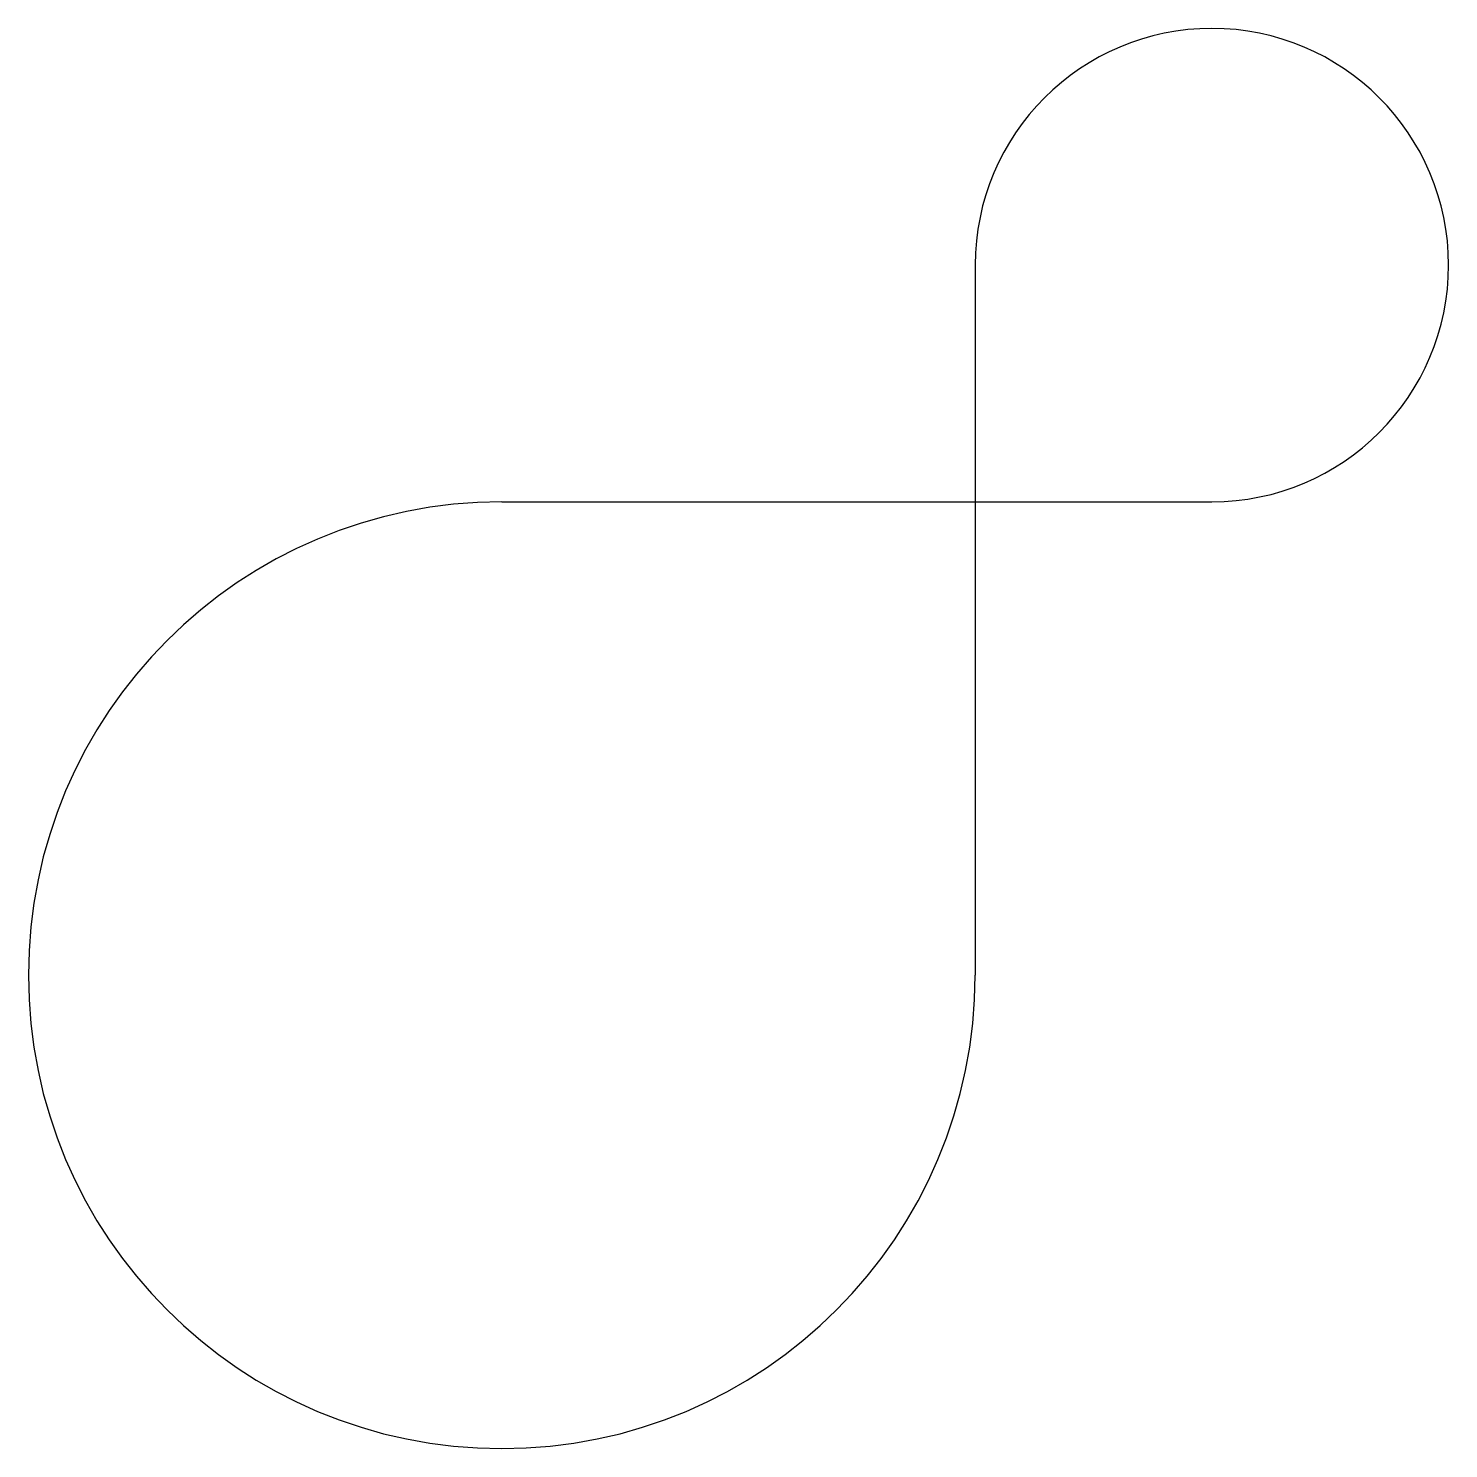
# Model space of a CAD drawing. Header units: millimetres. Extents: x -950 to 550, y -1000 to 500.
import ezdxf

# ---------------------------------------------------------------- set-up
doc = ezdxf.new("R2010")
doc.units = ezdxf.units.MM

msp = doc.modelspace()

# ---------------------------------------------------------------- linework, layer by layer
for p, q in [((50, 250), (50, -500)), ((-450, 0), (300, 0))]:
    msp.add_line(p, q)
for centre, radius, start, end in [((300, 250), 250, 270, 180), ((-450, -500), 500, 90, 0)]:
    msp.add_arc(centre, radius, start, end)

doc.saveas('drawing.dxf')
